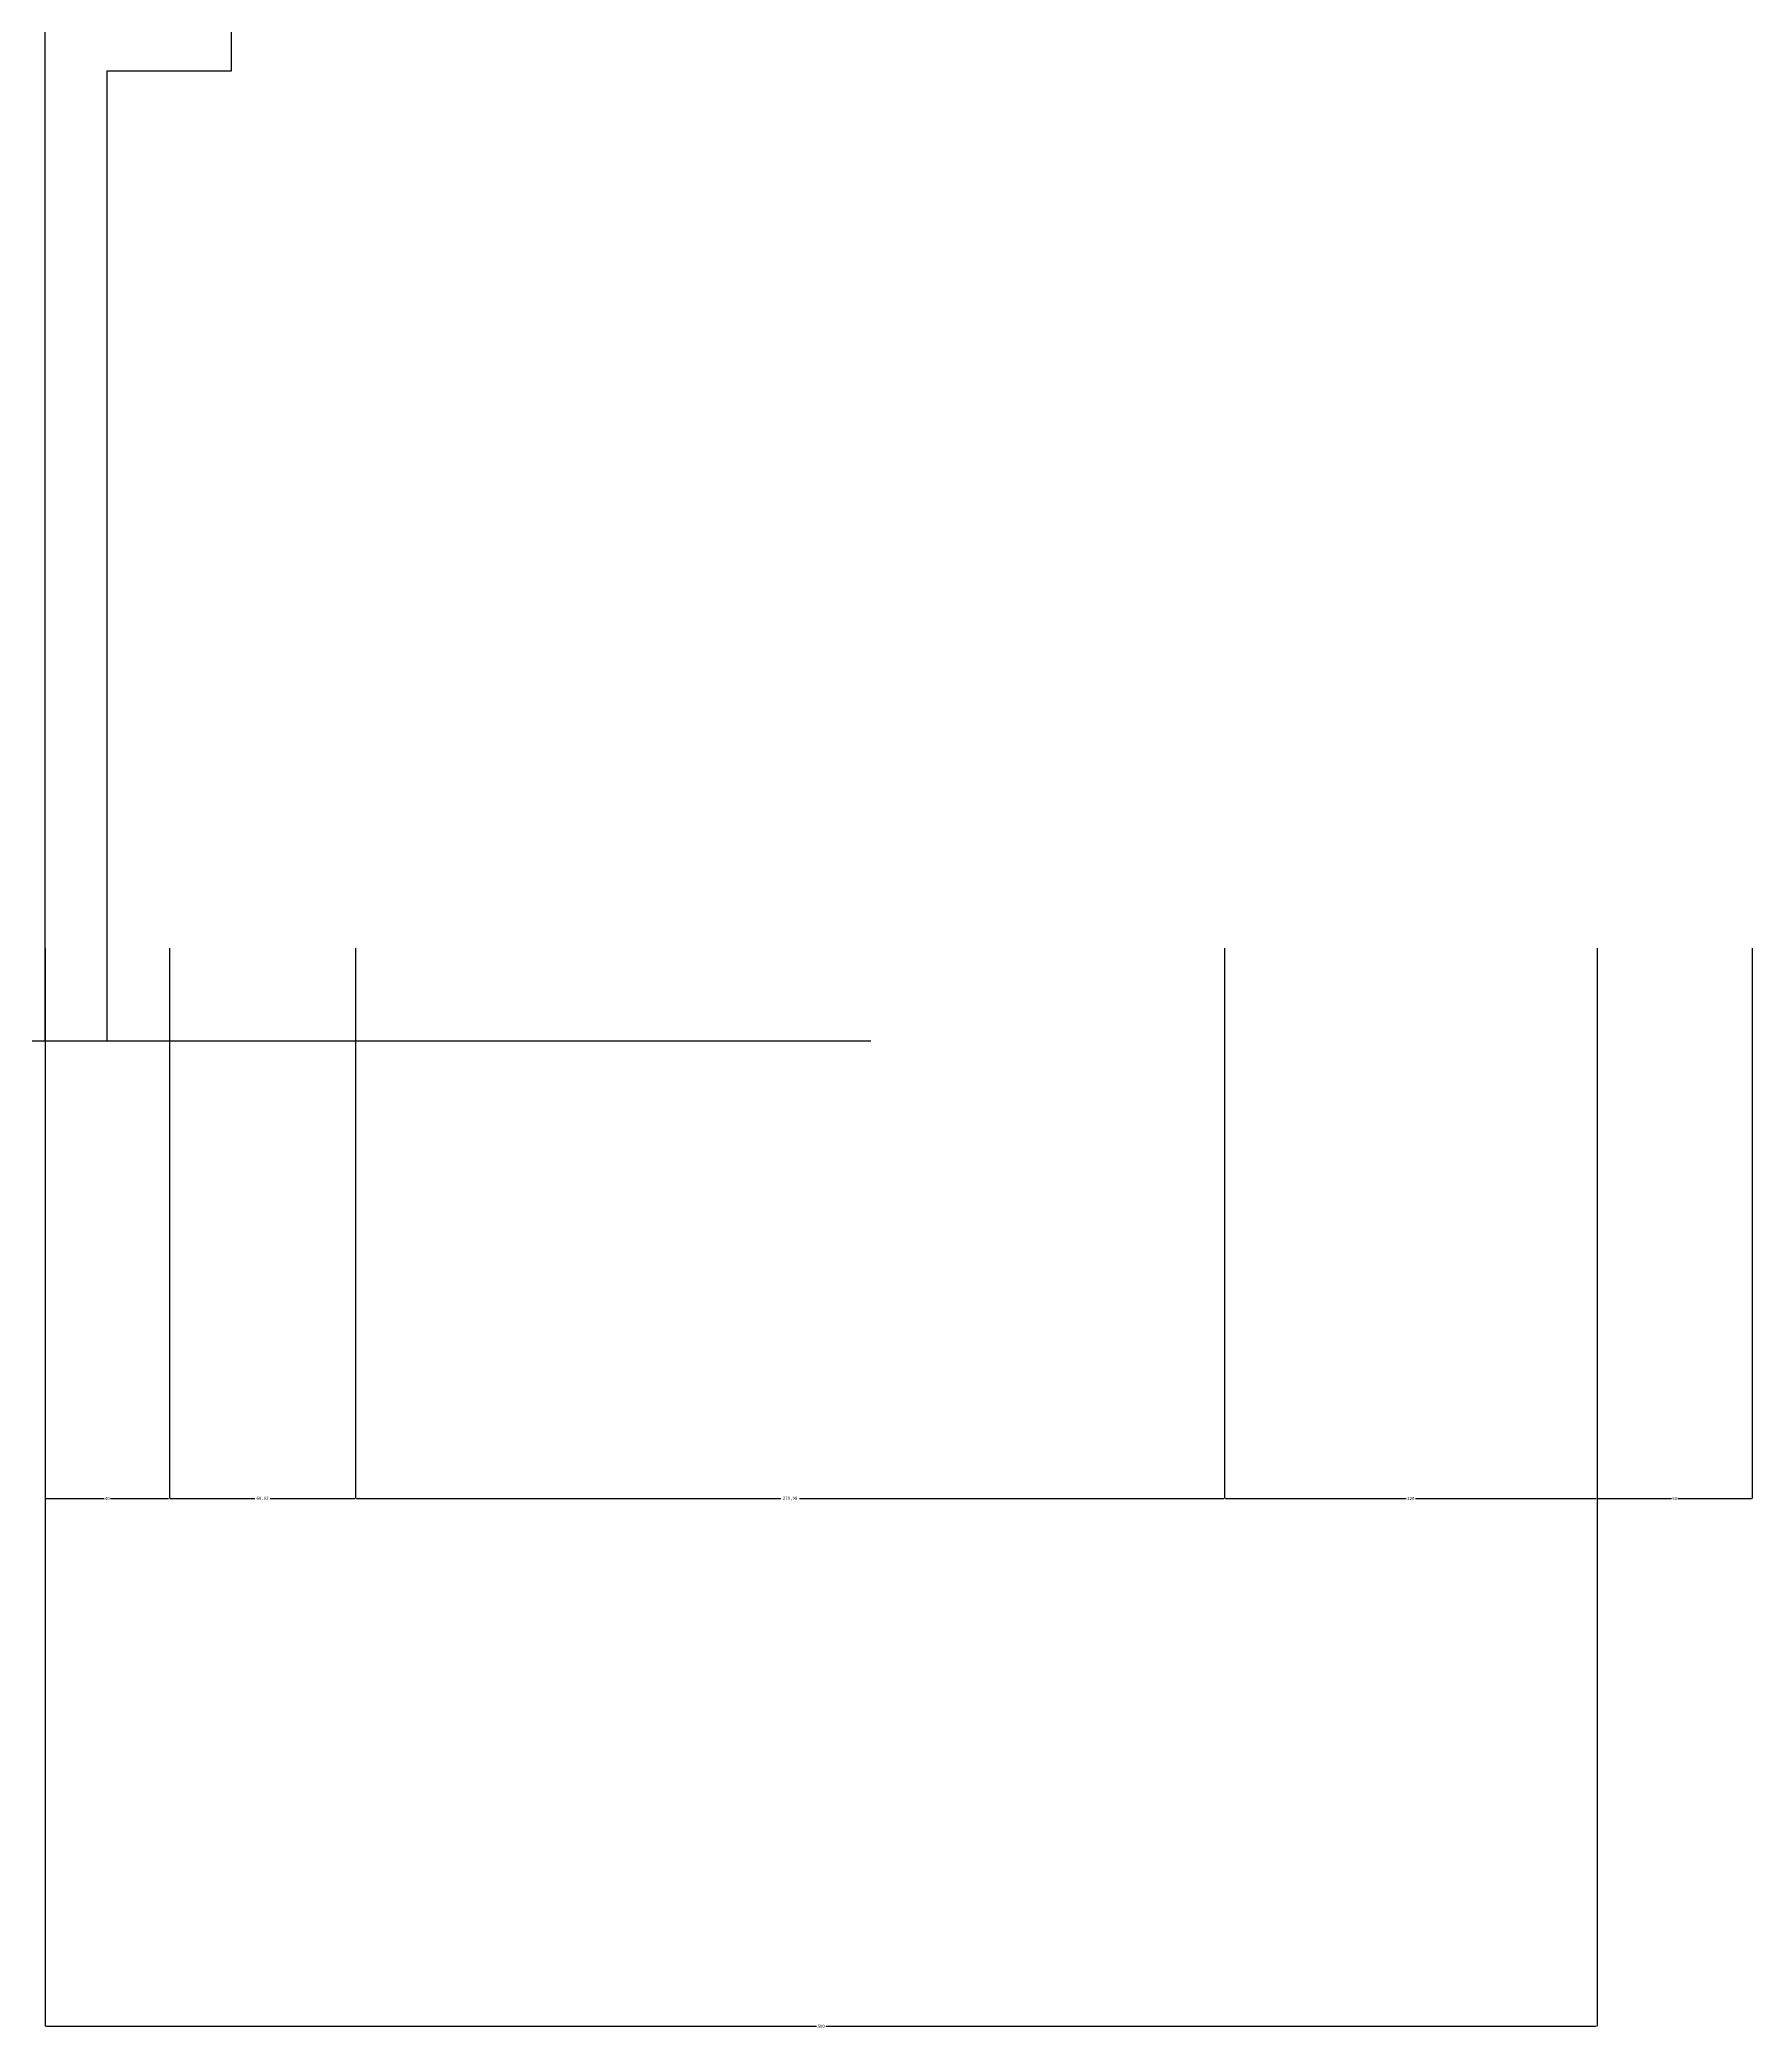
# Model space of a CAD drawing. Header units: metres. Extents: x 2560 to 14440, y -4690 to 3710.
# Drawn here: x 4038 to 4590, y -4271 to -3630 of the extents above; entities that cross this region are included whole.
import ezdxf

# ---------------------------------------------------------------- set-up
doc = ezdxf.new("R2010")
doc.units = ezdxf.units.M
for name, color, linetype in [('LM', 141, 'Continuous'), ('OTHER', 7, 'Continuous'), ('PUB_DIM', 3, 'Continuous'), ('S_WALL', 7, 'Continuous')]:
    doc.layers.add(name, color=color, linetype=linetype)
doc.dimstyles.get("Standard").update_dxf_attribs({"dimtxt": 2.5, "dimasz": 2.5, "dimexe": 1.25, "dimexo": 0.625, "dimtad": 1, "dimcen": 2.5, "dimazin": 3, "dimtfac": 1, "dimtmove": 0, "dimatfit": 3})

# ---------------------------------------------------------------- blocks, each defined once
blk = doc.blocks.new('*D88')
for p, q in [((4040, -3922.64), (4040, -4270)), ((4540, -3922.64), (4540, -4270)), ((4040.25, -4270), (4288.5, -4270)), ((4291.5, -4270), (4539.75, -4270))]:
    blk.add_line(p, q)
at = {"layer": 'Defpoints'}
for p in [(4040, -3922.64), (4540, -3922.64), (4040, -4270)]:
    blk.add_point(p, dxfattribs=at)
at = {"layer": 'PUB_DIM', "insert": (4290, -4270), "char_height": 1, "attachment_point": 5}
blk.add_mtext('500', dxfattribs=at)
blk = doc.blocks.new('*D89')
for p, q in [((4140.02, -3922.64), (4140.02, -4100)), ((4420, -3922.64), (4420, -4100)), ((4140.27, -4100), (4277.01, -4100)), ((4283.01, -4100), (4419.75, -4100))]:
    blk.add_line(p, q)
at = {"layer": 'Defpoints'}
for p in [(4140.02, -3922.64), (4420, -3922.64), (4140.02, -4100)]:
    blk.add_point(p, dxfattribs=at)
at = {"layer": 'PUB_DIM', "insert": (4280.01, -4100), "char_height": 1, "attachment_point": 5}
blk.add_mtext('279,98', dxfattribs=at)
blk = doc.blocks.new('*D90')
for p, q in [((4040, -3922.64), (4040, -4100)), ((4080, -3922.64), (4080, -4100)), ((4040.25, -4100), (4059, -4100)), ((4061, -4100), (4079.75, -4100))]:
    blk.add_line(p, q)
at = {"layer": 'Defpoints'}
for p in [(4040, -3922.64), (4080, -3922.64), (4040, -4100)]:
    blk.add_point(p, dxfattribs=at)
at = {"layer": 'PUB_DIM', "insert": (4060, -4100), "char_height": 1, "attachment_point": 5}
blk.add_mtext('40', dxfattribs=at)
blk = doc.blocks.new('*D91')
for p, q in [((4080, -3922.64), (4080, -4100)), ((4140.02, -3922.64), (4140.02, -4100)), ((4080.25, -4100), (4107.51, -4100)), ((4112.51, -4100), (4139.77, -4100))]:
    blk.add_line(p, q)
at = {"layer": 'Defpoints'}
for p in [(4080, -3922.64), (4140.02, -3922.64), (4080, -4100)]:
    blk.add_point(p, dxfattribs=at)
at = {"layer": 'PUB_DIM', "insert": (4110.01, -4100), "char_height": 1, "attachment_point": 5}
blk.add_mtext('60,02', dxfattribs=at)
blk = doc.blocks.new('*D92')
for p, q in [((4540, -3922.64), (4540, -4100)), ((4590, -3922.64), (4590, -4100)), ((4540.25, -4100), (4564, -4100)), ((4566, -4100), (4589.75, -4100))]:
    blk.add_line(p, q)
at = {"layer": 'Defpoints'}
for p in [(4540, -3922.64), (4590, -3922.64), (4540, -4100)]:
    blk.add_point(p, dxfattribs=at)
at = {"layer": 'PUB_DIM', "insert": (4565, -4100), "char_height": 1, "attachment_point": 5}
blk.add_mtext('50', dxfattribs=at)
blk = doc.blocks.new('*D93')
for p, q in [((4420, -3922.64), (4420, -4100)), ((4540, -3922.64), (4540, -4100)), ((4420.25, -4100), (4478.5, -4100)), ((4481.5, -4100), (4539.75, -4100))]:
    blk.add_line(p, q)
at = {"layer": 'Defpoints'}
for p in [(4420, -3922.64), (4540, -3922.64), (4420, -4100)]:
    blk.add_point(p, dxfattribs=at)
at = {"layer": 'PUB_DIM', "insert": (4480, -4100), "char_height": 1, "attachment_point": 5}
blk.add_mtext('120', dxfattribs=at)

msp = doc.modelspace()

# ---------------------------------------------------------------- hatches: boundary and pattern name
at = {"layer": 'LM'}
h = msp.add_hatch(dxfattribs=at)
h.set_pattern_fill('ANSI31', scale=500)
h.paths.add_polyline_path([(3860, -3020), (4040, -3020), (4040, -2686.95), (3983.29, -2686.95), (3969.29, -2730.95), (3945.29, -2642.95), (3931.29, -2686.95), (3860, -2686.95)])
h.paths.add_polyline_path([(3860, -3952.64), (3899, -3952.64), (3913, -3908.64), (3937, -3996.64), (3951, -3952.64), (4040, -3952.64), (4040, -3620), (3860, -3620)])

# ---------------------------------------------------------------- linework, layer by layer
for p, q in [((4100, -3640), (4100, -3290)), ((4060, -3952.64), (4060, -3640)), ((4060, -3640), (4100, -3640))]:
    msp.add_line(p, q, dxfattribs=at)
at = {"layer": 'OTHER'}
msp.add_line((4306, -3952.64), (3951, -3952.64), dxfattribs=at)
at = {"layer": 'S_WALL'}
msp.add_line((4040, -3952.64), (4040, -3620), dxfattribs=at)

# ---------------------------------------------------------------- dimensions: what is measured, and where the dimension line sits
at = {"layer": 'PUB_DIM'}
for base, p1, p2, picture, middle in [((4040, -4270), (4040, -3922.64), (4540, -3922.64), '*D88', (4290, -4270)), ((4040, -4100), (4040, -3922.64), (4080, -3922.64), '*D90', (4060, -4100)), ((4080, -4100), (4080, -3922.64), (4140.02, -3922.64), '*D91', (4110.01, -4100)), ((4140.02, -4100), (4140.02, -3922.64), (4420, -3922.64), '*D89', (4280.01, -4100)), ((4420, -4100), (4420, -3922.64), (4540, -3922.64), '*D93', (4480, -4100)), ((4540, -4100), (4540, -3922.64), (4590, -3922.64), '*D92', (4565, -4100))]:
    dim = msp.add_linear_dim(base=base, p1=p1, p2=p2, dimstyle='Standard', dxfattribs=at)
    dim.commit()
    dim.dimension.update_dxf_attribs({"geometry": picture, "text_midpoint": middle})

doc.saveas('drawing.dxf')
